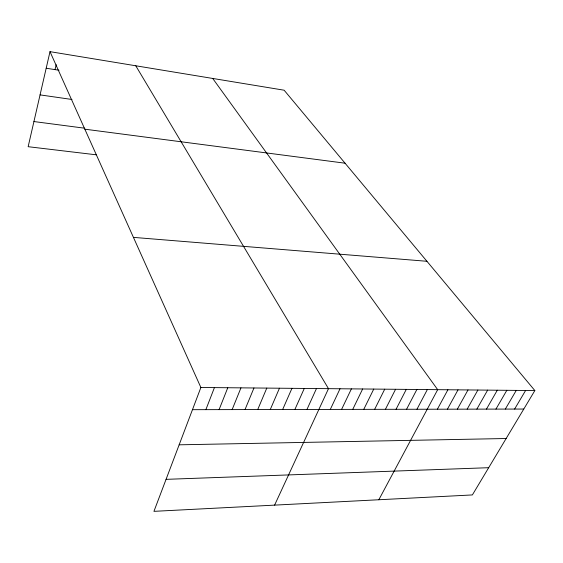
<?xml version="1.0" encoding="UTF-8"?>
<svg xmlns="http://www.w3.org/2000/svg" width="563" height="563" viewBox="0 0 563 563"><rect width="100%" height="100%" fill="white"/><g stroke="black" fill="none" stroke-linecap="round" stroke-linejoin="round"><path stroke-width="0.84" d="M50.001 51.655L200.878 387.492L153.938 511.345L472.378 494.933L534.85 390.56L284.125 90.207L50.001 51.655L28.15 146.697L96.167 154.804M55.019 69.622L56.18 64.668M205.868 409.66L214.419 387.618M219.091 409.632L227.776 387.738M232.139 409.604L240.95 387.865M245.018 409.582L253.955 387.984M257.727 409.561L266.785 388.097M270.275 409.533L279.452 388.217M282.654 409.512L291.951 388.329M294.885 409.484L304.287 388.442M306.955 409.463L316.469 388.554M274.596 505.131L328.489 388.667L135.767 65.772M330.305 409.421L340.017 388.773M341.593 409.4L351.396 388.878M352.748 409.378L362.642 388.977M363.768 409.357L373.755 389.082M374.655 409.336L384.726 389.181M385.423 409.315L395.571 389.279M396.056 409.294L406.289 389.378M406.563 409.273L416.88 389.476M416.958 409.252L427.345 389.575M378.836 499.754L437.69 389.666L212.708 78.447M437.381 409.217L447.909 389.758M447.416 409.195L458.015 389.856M457.339 409.174L468.008 389.948M467.156 409.16L477.881 390.039M476.854 409.139L487.642 390.124M486.453 409.125L497.298 390.215M495.94 409.104L506.848 390.3M505.321 409.083L516.285 390.391M514.603 409.069L525.617 390.476M166.064 479.345L488.684 467.698M179.154 444.819L506.144 438.514M192.469 409.681L523.78 409.048M200.878 387.492L534.85 390.56M133.438 237.375L426.944 261.288M33.928 121.552L84.689 128.209M84.83 129.18L345.063 163.2M40.064 94.887L72.008 99.482M46.187 68.236L59.002 70.241"/></g></svg>
